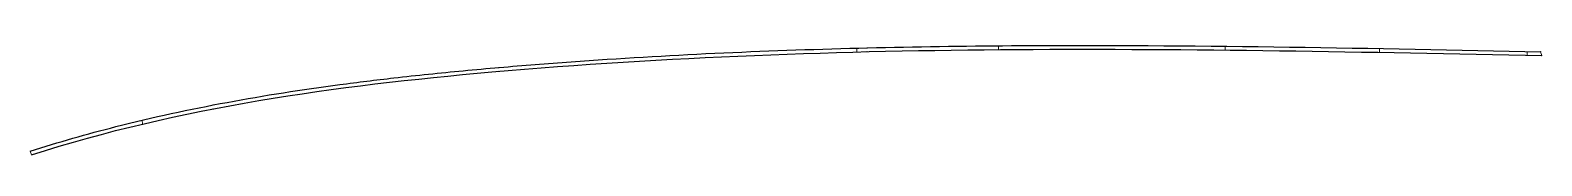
# Model space of a CAD drawing. Header units: millimetres. Extents: x -4 to 4995, y 0 to 377.
import ezdxf

# ---------------------------------------------------------------- set-up
doc = ezdxf.new("R2010")
doc.units = ezdxf.units.MM
doc.layers.get('0').update_dxf_attribs({"lineweight": 0, "true_color": 0xffffff})
doc.layers.add('PLOTLINES', color=3, linetype='Continuous', true_color=0x00ff00)

msp = doc.modelspace()

# ---------------------------------------------------------------- linework, layer by layer
for p, q in [((2729.9, 341.4), (2729.9, 354.1)), ((3197.8, 349.2), (3197.7, 361.9)), ((3947.7, 347.7), (3947.9, 360.4)), ((4458.3, 340.2), (4458.6, 352.9)), ((4946.1, 330.5), (4946.1, 343.2)), ((4994.9, 329.5), (4990.8, 342.3)), ((367.4, 102.4), (366.6, 115.3)), ((-3.9, 12.1), (0, 0))]:
    msp.add_line(p, q)
for p in [(2763.7, 354.9), (3947.9, 360.4), (2763.3, 342.2), (3947.7, 347.7), (4990.8, 342.3), (4994.9, 329.5), (1544.7, 289.8), (1546.4, 277.2), (600.3, 165.4), (601, 152.6)]:
    msp.add_point(p)
at = {"layer": 'PLOTLINES'}
for points, knots in [([(-3.9, 12.1), (89.6, 42.4), (184, 69.4), (522.5, 155.9), (770.5, 200), (1079.6, 241.2), (1139, 248.5), (1275, 264.1), (1351.5, 271.9), (1467.8, 283), (1507.4, 286.5), (1586.7, 293.4), (1626.3, 296.7), (1745.2, 306.2), (1824.5, 311.9), (2062.3, 327.5), (2220.8, 335.9), (2696.2, 355.4), (3013.1, 361.4), (3883.8, 365.2), (4437.3, 353.8), (4990.8, 342.3)], [0, 0, 0, 0, 294.052515, 294.052515, 1045.910857, 1045.910857, 1224.445419, 1224.445419, 1454.016506, 1454.016506, 1572.806679, 1572.806679, 1691.596852, 1691.596852, 1929.177199, 1929.177199, 2404.337892, 2404.337892, 3354.659277, 3354.659277, 5015.653135, 5015.653135, 5015.653135, 5015.653135]), ([(0, 0), (490.7, 158.8), (2164.9, 388.1), (3837.7, 353.5), (4994.9, 329.5)], [0, 0, 0, 0, 1547.322808, 5019.93877, 5019.93877, 5019.93877, 5019.93877])]:
    msp.add_open_spline(points, degree=3, knots=knots, dxfattribs=at)

doc.saveas('drawing.dxf')
